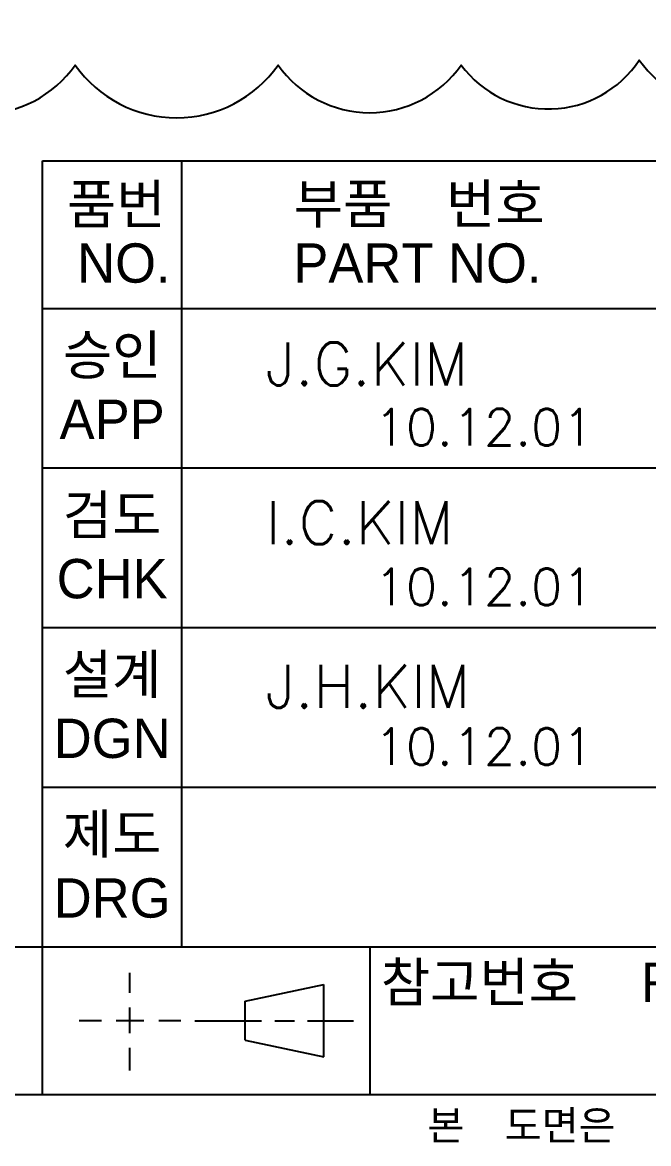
# Model space of a CAD drawing. Header units: millimetres. Extents: x 1015 to 1574, y -507 to -76.
# Drawn here: x 1366.7 to 1405, y -497.7 to -429.2 of the extents above; entities that cross this region are included whole.
import ezdxf

# ---------------------------------------------------------------- set-up
doc = ezdxf.new("R2010")
doc.units = ezdxf.units.MM
doc.styles.add('ROMANS', font='txt', dxfattribs={"height": 0.2})
doc.styles.get("Standard").update_dxf_attribs({"font": 'txt.shx', "bigfont": 'whgtxt.shx'})

msp = doc.modelspace()

# ---------------------------------------------------------------- linework, layer by layer
at = {"color": 5, "linetype": 'Continuous'}
for p, q in [((1367.968, -494.686), (1367.968, -437.686)), ((1367.968, -437.686), (1546.468, -437.686)), ((1367.968, -446.686), (1546.468, -446.686)), ((1205.468, -485.686), (1367.968, -485.686)), ((1028.068, -494.686), (1561.468, -494.686))]:
    msp.add_line(p, q, dxfattribs=at)
at = {"color": 6, "linetype": 'Continuous'}
for p, q in [((1376.468, -485.686), (1376.468, -437.686)), ((1367.968, -456.436), (1430.968, -456.436)), ((1367.968, -466.186), (1430.968, -466.186)), ((1367.968, -475.936), (1405.968, -475.936)), ((1367.968, -485.686), (1430.968, -485.686)), ((1387.968, -494.686), (1387.968, -485.686)), ((1373.293, -488.482), (1373.293, -487.268)), ((1380.336, -488.986), (1385.136, -487.986)), ((1385.136, -492.386), (1385.136, -487.986)), ((1373.293, -490.951), (1373.293, -489.382)), ((1380.336, -491.386), (1380.336, -488.986)), ((1370.213, -490.181), (1371.563, -490.181)), ((1372.463, -490.181), (1374.161, -490.181)), ((1375.061, -490.181), (1376.411, -490.181)), ((1377.274, -490.186), (1381.345, -490.186)), ((1382.145, -490.186), (1383.345, -490.186)), ((1384.145, -490.186), (1386.956, -490.186)), ((1380.336, -491.386), (1385.136, -492.386)), ((1373.293, -493.232), (1373.293, -491.851))]:
    msp.add_line(p, q, dxfattribs=at)
at = {"color": 1}
msp.add_lwpolyline([(1357.878, -416.729, 0.520567), (1358.482, -431.828, 0.520567), (1369.964, -431.828, 0.520567), (1369.964, -431.828, 0.520567), (1382.351, -431.828, 0.520567), (1382.351, -431.828, 0.520567), (1393.531, -431.828, 0.520567), (1393.531, -431.828, 0.520567), (1404.408, -431.526, 0.520567), (1404.408, -431.526, 0.520567), (1415.587, -431.526, 0.520567), (1415.587, -431.526, 0.520567), (1426.162, -430.62, 0.520567), (1426.162, -430.62, 0.520567), (1436.133, -428.204, 0.520567)], format="xyb", dxfattribs=at)
at = {"color": 6, "linetype": 'Continuous'}
for radius in [2.475, 1.35]:
    msp.add_arc((1373.293, -490.181), radius, 0, 0, dxfattribs=at)

# ---------------------------------------------------------------- texts
at = {"color": 7, "linetype": 'Continuous'}
for s, height, p in [('J.G.KIM', 2.625, (1381.59, -451.39)), ('10.12.01', 2.2313, (1388.233, -455.064)), ('I.C.KIM', 2.625, (1381.59, -461.087)), ('10.12.01', 2.2313, (1388.233, -464.814)), ('J.H.KIM', 2.625, (1381.59, -471.088)), ('10.12.01', 2.2313, (1388.233, -474.564))]:
    msp.add_text(s, height=height, dxfattribs=at).set_placement(p)
at = {"color": 4, "char_height": 2.4, "attachment_point": 5, "style": 'ROMANS'}
for s, insert in [('{\\fﾱﾼﾸﾲￃﾼ|b0|i0|c129|p49;품번 }', (1372.468, -440.436)), ('{\\fﾱﾼﾸﾲￃﾼ|b0|i0|c129|p49;부품\u3000번호 }', (1390.968, -440.436)), ('{\\fﾱﾼﾸﾲￃﾼ|b0|i0|c129|p49;NO. }', (1372.935, -443.936)), ('{\\fﾱﾼﾸﾲￃﾼ|b0|i0|c129|p49; PART NO. }', (1390.412, -443.936)), ('{\\fﾱﾼﾸﾲￃﾼ|b0|i0|c129|p49;승인 }', (1372.218, -449.661)), ('{\\fﾱﾼﾸﾲￃﾼ|b0|i0|c129|p49;APP }', (1372.218, -453.461)), ('{\\fﾱﾼﾸﾲￃﾼ|b0|i0|c129|p49;검도 }', (1372.218, -459.411)), ('{\\fﾱﾼﾸﾲￃﾼ|b0|i0|c129|p49;CHK }', (1372.218, -463.211)), ('{\\fﾱﾼﾸﾲￃﾼ|b0|i0|c129|p49;설계 }', (1372.218, -469.161)), ('{\\fﾱﾼﾸﾲￃﾼ|b0|i0|c129|p49;DGN }', (1372.218, -472.961)), ('{\\fﾱﾼﾸﾲￃﾼ|b0|i0|c129|p49;제도 }', (1372.218, -478.911)), ('{\\fﾱﾼﾸﾲￃﾼ|b0|i0|c129|p49;DRG }', (1372.218, -482.711)), ('{\\fﾱﾼﾸﾲￃﾼ|b0|i0|c129|p49;참고번호\u3000ＲＥＦ．\u3000ＮＯ． }', (1409.379, -487.95))]:
    msp.add_mtext(s, dxfattribs=dict(at, insert=insert))
at = {"color": 6, "insert": (1391.468, -496.686), "char_height": 1.8, "attachment_point": 4, "style": 'ROMANS'}
msp.add_mtext('{\\fﾱﾼﾸﾲￃﾼ|b0|i0|c129|p49;본\u3000도면은\u3000당사\u3000재산으로서\u3000허가없이\u3000무단복사／배포\u3000금지함． }', dxfattribs=at)

doc.saveas('drawing.dxf')
